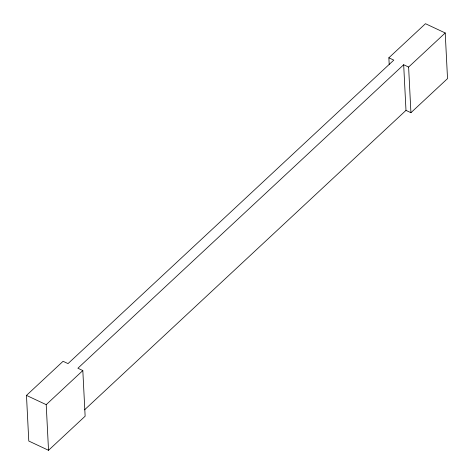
<?xml version="1.0" encoding="UTF-8"?>
<svg xmlns="http://www.w3.org/2000/svg" width="474" height="474" viewBox="0 0 474 474"><rect width="100%" height="100%" fill="white"/><g stroke="black" fill="none" stroke-linecap="round" stroke-linejoin="round"><path stroke-width="0.71" d="M403.676 64.742L77.884 368.239L82.82 370.555L85.136 416.202L48.526 450.3L28.784 441.039L26.473 395.399L63.078 361.295L68.013 363.611L393.805 60.115L388.864 57.798L425.474 23.7L445.216 32.961L447.527 78.601L410.922 112.705L405.987 110.389L403.676 64.742L408.612 67.059L410.922 112.705M48.526 450.3L46.215 404.654L82.82 370.555M408.612 67.059L445.216 32.961M84.526 409.85L405.987 110.389M26.473 395.399L46.215 404.654M388.864 57.798L389.201 64.428"/></g></svg>
